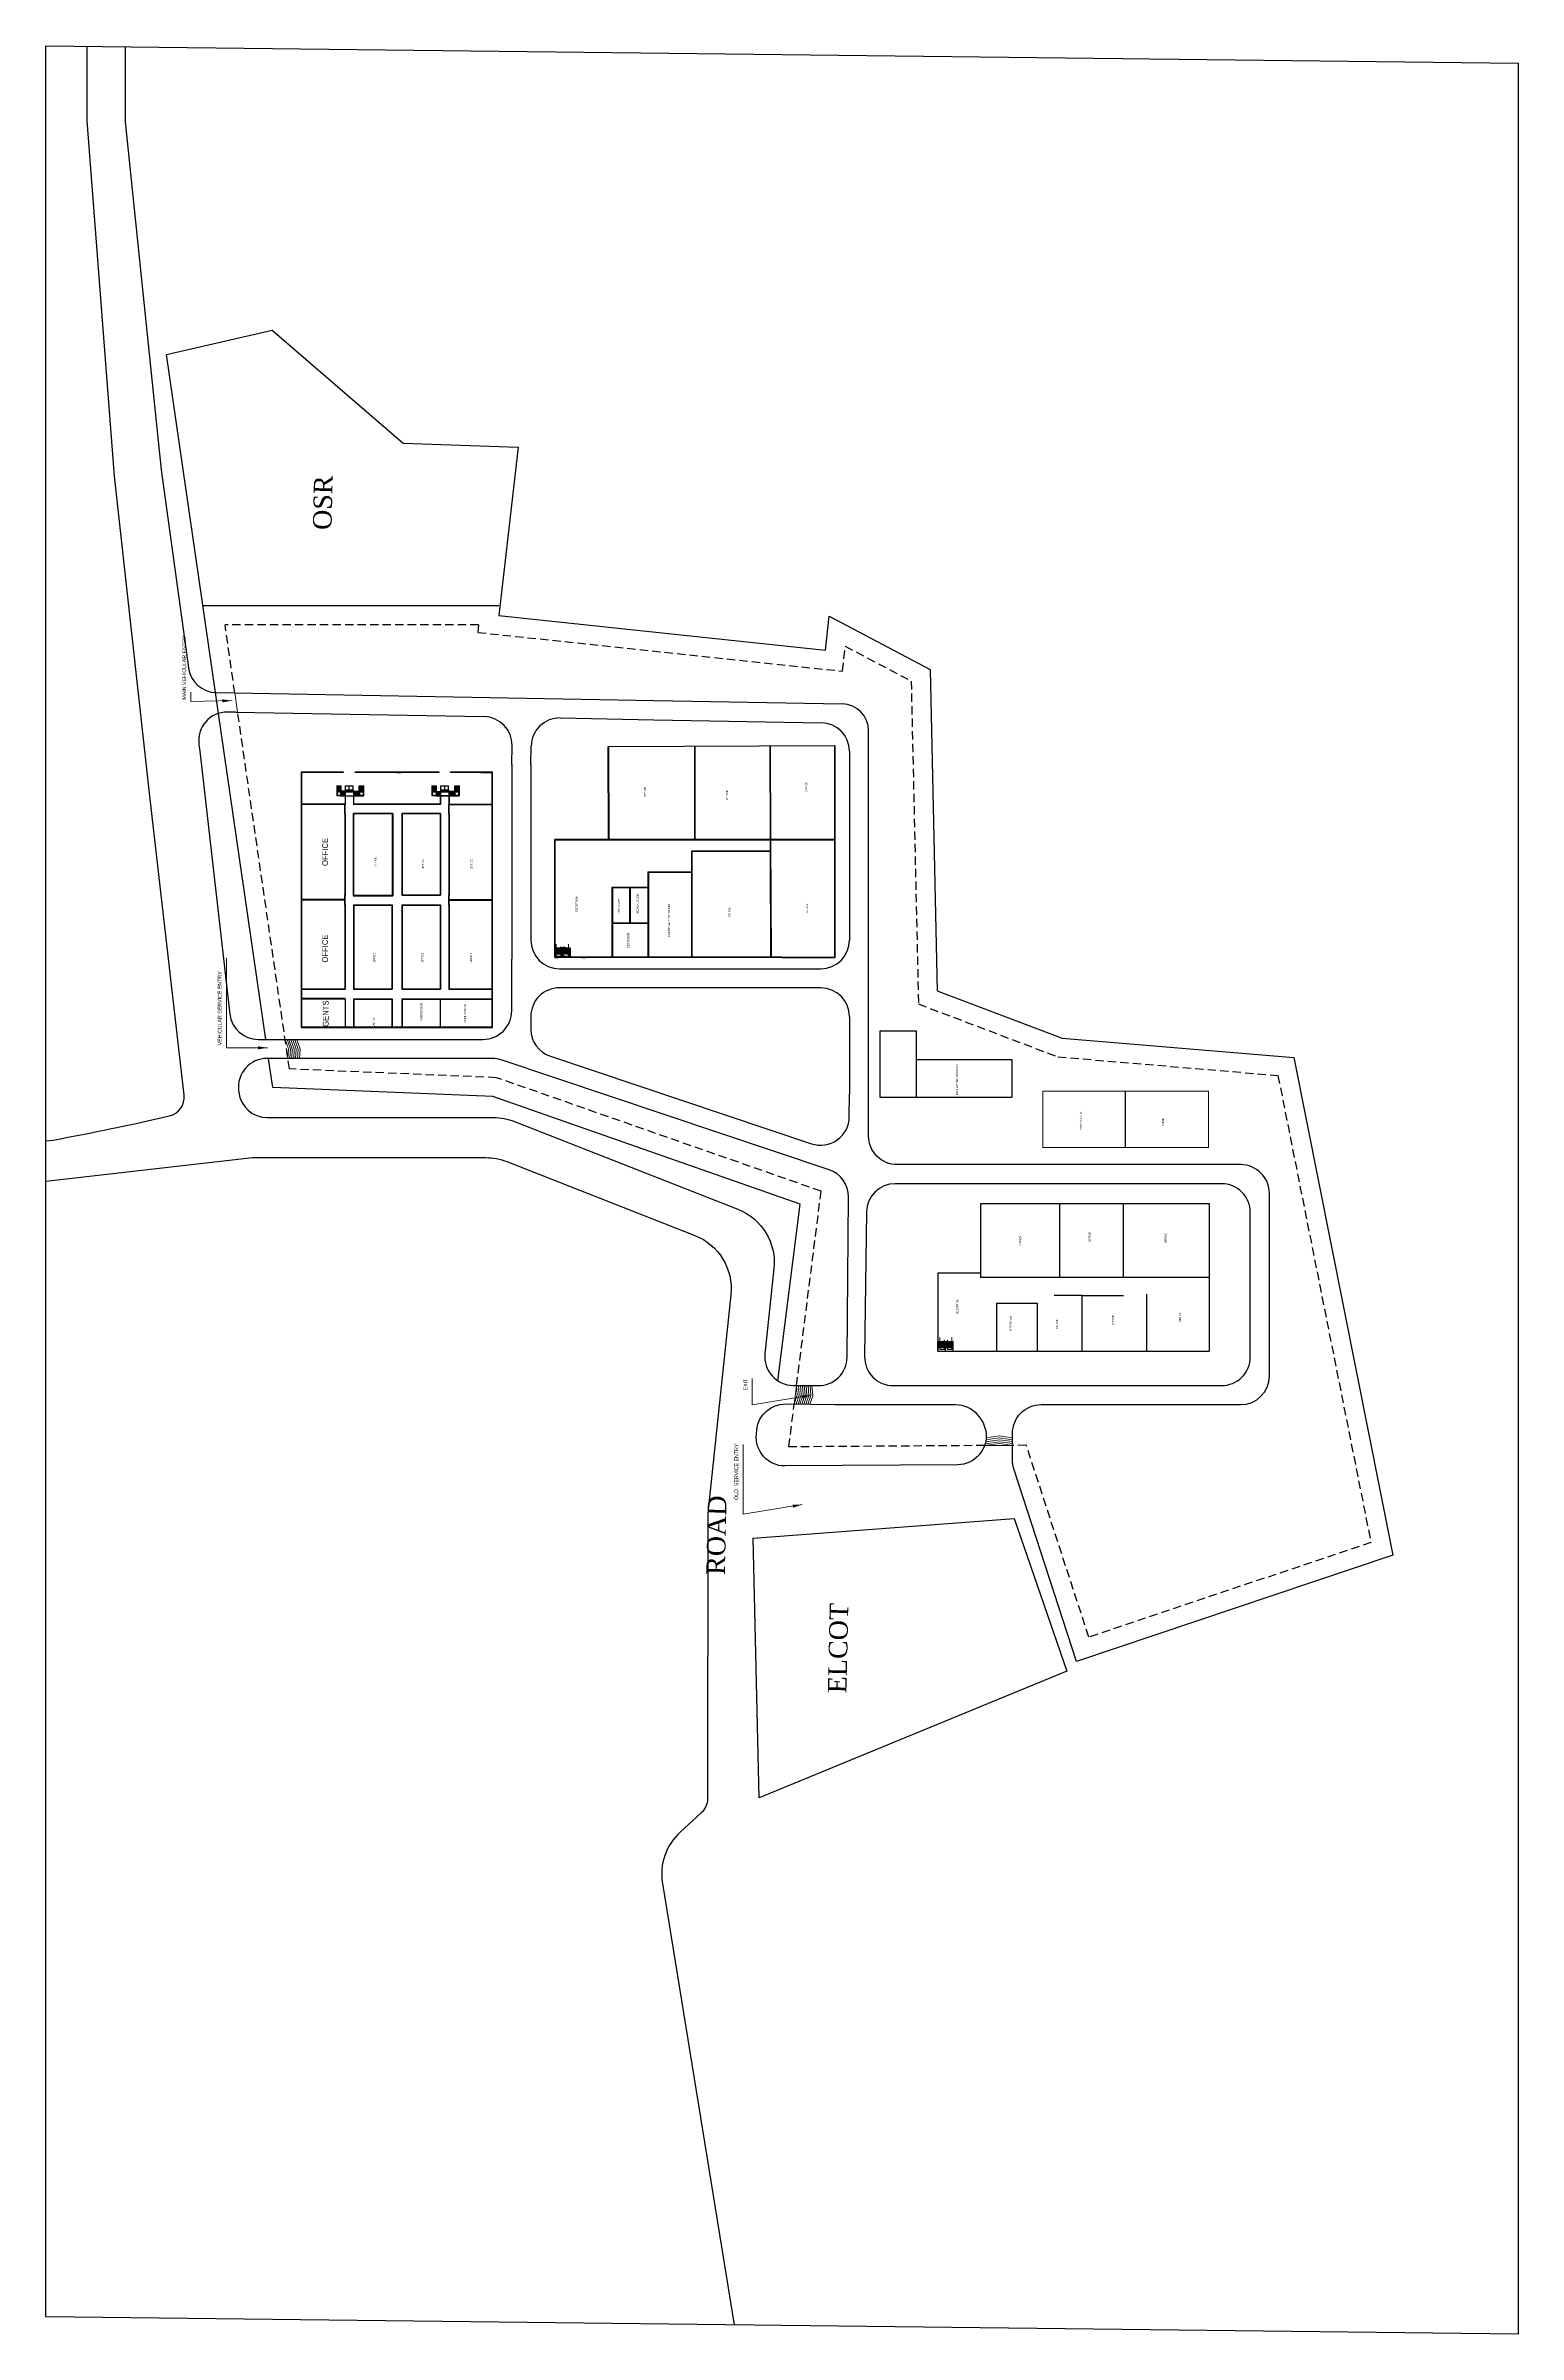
# Model space of a CAD drawing. Header units: metres. Extents: x -13 to 19722, y -15306 to 10704.
# Drawn here: x 18696 to 19468, y -13459 to -12260 of the extents above; entities that cross this region are included whole.
import ezdxf

# ---------------------------------------------------------------- set-up
doc = ezdxf.new("R2010")
doc.units = ezdxf.units.M
doc.header["$LTSCALE"] = 35
doc.header["$MEASUREMENT"] = 0
doc.linetypes.add('HIDDEN2', pattern=[0.1875, 0.125, -0.0625])
doc.layers.get('0').update_dxf_attribs({"linetype": 'CONTINUOUS'})
for name, color, linetype in [('brop', 252, 'CONTINUOUS'), ('hidden 1', 154, 'HIDDEN2'), ('text-1', 146, 'CONTINUOUS'), ('wall', 30, 'CONTINUOUS')]:
    doc.layers.add(name, color=color, linetype=linetype)
doc.layers.add('ELEVATION-1', color=150, linetype='CONTINUOUS', lineweight=25)
doc.layers.add('LEADER TEXT', color=146, linetype='CONTINUOUS', lineweight=20)
doc.styles.add('EURO', font='eurr____.ttf')
doc.styles.get("Standard").update_dxf_attribs({"font": 'times.ttf', "height": 8})
doc.dimstyles.new('Copy of S1', dxfattribs={"dimtxt": 6, "dimasz": 5, "dimexe": 4.001, "dimexo": 0.3, "dimgap": 2.5, "dimtad": 1, "dimdec": 0, "dimzin": 0, "dimdsep": 46, "dimlunit": 3, "dimtxsty": 'EURO', "dimblk": 'ARCHTICK', "dimcen": 0.09, "dimclrd": 166, "dimclre": 256, "dimclrt": 152, "dimadec": 0, "dimazin": 0, "dimtfac": 1, "dimtdec": 0, "dimtofl": 0, "dimtmove": 0, "dimatfit": 3, "dimfxl": 1, "dimfxlon": 1, "dimtolj": 1, "dimtzin": 0, "dimlwd": -1, "dimlwe": -1, "dimarcsym": 0})

# ---------------------------------------------------------------- blocks, each defined once
blk = doc.blocks.new('_ArchTick')
at = {"color": 0, "linetype": 'ByBlock', "const_width": 0.15}
blk.add_lwpolyline([(-0.5, -0.5), (0.5, 0.5)], dxfattribs=at)

msp = doc.modelspace()

# ---------------------------------------------------------------- linework, layer by layer
at = {"ltscale": 5}
for p, q in [((18786.9591, -12609.62329), (18785.37532, -12598.70444)), ((18965.06841, -12735.53536), (18965.06841, -12732.53536)), ((18965.29841, -12735.53536), (18965.29841, -12732.53536)), ((19133.52576, -12775.93745), (19152.51803, -12775.93745)), ((19133.52576, -12810.93745), (19133.52576, -12775.93745)), ((19152.51803, -12775.93745), (19152.51803, -12790.93745)), ((19152.51803, -12790.93745), (19202.51803, -12790.93745)), ((19152.51803, -12790.93745), (19152.51803, -12810.93745)), ((19202.51803, -12790.93745), (19202.51803, -12810.93745)), ((19202.51803, -12810.93745), (19133.52576, -12810.93745)), ((19262.21272, -12837.12676), (19262.21272, -12807.61428))]:
    msp.add_line(p, q, dxfattribs=at)
msp.add_lwpolyline([(18696.4431, -13449.82386), (18696.4431, -12259.78079), (19467.89476, -12268.92737), (19467.89476, -13458.97045)], close=True)
at = {"layer": 'brop'}
for p, q in [((19015.17409, -12602.9363), (19113.7763, -12604.70116)), ((18795.9792, -12608.90595), (18926.03463, -12611.29829)), ((18966.02787, -12612.03395), (19014.99216, -12612.93464)), ((19014.99513, -12612.93469), (19102.7942, -12614.5062)), ((18940.57564, -12636.38875), (18940.75622, -12626.57162)), ((18950.57395, -12636.57267), (18950.75453, -12626.75554)), ((18940.57479, -12636.48071), (18940.57479, -12738.43745)), ((18950.57479, -12636.48071), (18950.57479, -12728.43745)), ((19117.52576, -12629.5038), (19117.52576, -12728.43745)), ((18965.57479, -12743.43745), (19102.52576, -12743.43745)), ((19117.52576, -12768.43745), (19117.52576, -12809.10579))]:
    msp.add_line(p, q, dxfattribs=at)
for points in [[(18696.4431, -12833.66586), (18700.34342, -12833.2205, 0.0103628088), (18761.17392, -12820.56864, 0.3817505017), (18768.87062, -12809.68797), (18750.97544, -12652.96829), (18732.43987, -12485.39627), (18718.08237, -12299.09959), (18718.08237, -12260.27448)], [(18738.08237, -12260.27448), (18738.08237, -12299.64896), (18756.94029, -12482.05011), (18771.16814, -12585.75747, 0.3695858916), (18785.75306, -12598.71615), (19015.17607, -12602.93633)], [(18785.37532, -12598.70444), (18759.6887, -12421.6164), (18815.07721, -12408.75411), (18883.62408, -12468.01107), (18944.01793, -12470.11191), (18933.86703, -12558.29616), (19104.96274, -12576.48367), (19106.86291, -12558.60816), (19159.72418, -12586.60889), (19163.50904, -12754.94488), (19228.9587, -12779.75169), (19350.3701, -12790.02582), (19402.25308, -13050.75316), (19236.54542, -13106.37434), (19203.6683, -13005.47558, -0.078911646), (19202.93027, -13000.82842), (19202.93027, -12986.85768, -0.4142135624), (19217.93027, -12971.85768), (19322.51803, -12971.85768)], [(18795.9792, -12608.90595), (18791.54232, -12608.90595, 0.4547347458), (18776.68152, -12625.94473), (18777.16722, -12629.48499), (18792.8875, -12767.15772, 0.3812922388), (18807.79066, -12780.45598), (18925.57479, -12780.45598, 0.4142135624), (18940.57479, -12765.45598), (18940.57479, -12738.43745)], [(19337.51803, -12956.85768), (19337.51803, -12861.09361, 0.4142135624), (19322.51803, -12846.09361), (19142.52576, -12846.09361, -0.4142135624), (19127.52576, -12831.09361), (19127.52576, -12618.69892)], [(19102.52576, -12753.43745), (18965.57479, -12753.43745, 0.4142135624), (18950.57479, -12768.43745), (18950.57479, -12775.09855, 0.3224479561), (18960.81205, -12789.32234), (19097.65719, -12835.14397, 0.5095388273), (19117.41934, -12821.05378), (19117.52576, -12809.10579)], [(18930.25853, -12790.45598), (18812.3581, -12790.45598, 0.4479195234), (18797.45494, -12807.15772), (18797.56619, -12808.132, 0.3812922388), (18812.46935, -12821.43027), (18931.02689, -12821.43027, -0.0938106159), (18941.99127, -12823.50568), (19059.08223, -12869.48055, -0.3376147957), (19077.95028, -12900.57163), (19073.21351, -12945.19808, 0.4428702952), (19087.99611, -12961.78073), (19101.16423, -12961.89802, 0.4142135624), (19116.29724, -12947.03221), (19117.04473, -12863.11118, 0.3249079545), (19106.80806, -12848.75378), (18935.02127, -12791.23219)], [(18696.4431, -12854.80232), (18804.79321, -12842.43027), (18927.05186, -12842.43027, -0.0938106159), (18938.01624, -12844.50568), (19036.51032, -12883.17862, -0.3376147957), (19055.37836, -12914.2697), (19043.23645, -13028.66204), (19043.14435, -13178.38293, -0.2109139739), (19039.87771, -13185.77015), (19028.92262, -13195.74728, 0.2535249064), (19019.5111, -13222.73918), (19057.10656, -13454.10001)], [(19110.071, -12971.85768), (19173.14951, -12971.85768, -0.216785949), (19184.45754, -12977.0023, -0.060231174), (19187.48083, -12981.45433, -0.2954602338), (19185.88003, -12997.67985, -0.0066854987), (19185.57288, -12998.05483, -0.2196109218), (19174.19328, -13003.3952), (19083.74736, -13003.97618, -0.4474623699), (19068.7348, -12987.39324), (19068.99896, -12984.9045, -0.3876473375), (19084.12816, -12971.48926), (19110.071, -12971.85768, 0.007100116), (19110.49699, -12971.85768, -0.007100116)]]:
    msp.add_lwpolyline(points, format="xyb", dxfattribs=at)
msp.add_lwpolyline([(19312.51803, -12856.09361), (19141.50497, -12856.09361, 0.4100605699), (19126.50649, -12870.88062), (19125.43057, -12946.64468, 0.4183787864), (19140.42905, -12961.85768), (19312.51803, -12961.85768, 0.4142135624), (19327.51803, -12946.85768), (19327.51803, -12871.09361, 0.4142135624)], format="xyb", close=True, dxfattribs=at)
for centre, radius, start, end in [((18925.75876, -12626.29575, 0), 15, 358.94617556, 88.94617556), ((18965.75199, -12627.03142, 0), 15, 88.94617556, 178.94617556), ((19102.52576, -12629.5038), 15, 0, 88.97457988), ((19113.52576, -12618.69892), 14, 0, 88.97457988), ((18965.57479, -12728.43745), 15, 180, 270), ((19102.52576, -12728.43745), 15, 270, 0), ((19102.52576, -12768.43745), 15, 0, 90), ((18930.25853, -12805.45598), 15, 71.48724139, 90), ((19322.51803, -12956.85768), 15, 270, 0)]:
    msp.add_arc(centre, radius, start, end, dxfattribs=at)
at = {"layer": 'ELEVATION-1', "ltscale": 5}
for p, q in [((18857.92507, -12650.66505), (18849.13203, -12650.66505)), ((18850.90203, -12650.66505), (18850.90203, -12652.66505)), ((18853.46355, -12650.43505), (18851.13203, -12650.43505)), ((18851.20203, -12650.66505), (18851.20203, -12652.66505)), ((18851.50203, -12650.66505), (18851.50203, -12652.66505)), ((18851.80203, -12650.66505), (18851.80203, -12652.66505)), ((18852.10203, -12650.66505), (18852.10203, -12652.66505)), ((18852.40203, -12650.66505), (18852.40203, -12652.66505)), ((18852.70203, -12650.66505), (18852.70203, -12652.66505)), ((18853.00203, -12650.66505), (18853.00203, -12652.66505)), ((18853.30203, -12650.66505), (18853.30203, -12652.66505)), ((18853.30203, -12650.66505), (18857.62507, -12650.66505)), ((18853.46355, -12647.66505), (18857.46355, -12647.66505)), ((18853.46355, -12650.66505), (18853.46355, -12647.66505)), ((18853.46355, -12649.66505), (18857.46355, -12649.66505)), ((18853.46355, -12650.66505), (18855.46355, -12649.66505)), ((18855.46355, -12650.66505), (18853.46355, -12649.66505)), ((18855.46355, -12650.66505), (18855.46355, -12647.66505)), ((18855.46355, -12650.66505), (18857.46355, -12649.66505)), ((18857.46355, -12650.66505), (18855.46355, -12649.66505)), ((18857.46355, -12650.66505), (18857.46355, -12647.66505)), ((18857.92507, -12650.43505), (18857.46355, -12650.43505)), ((18857.62507, -12650.66505), (18857.62507, -12652.66505)), ((18857.92507, -12650.43505), (18860.69507, -12650.43505)), ((18857.92507, -12652.66505), (18857.92507, -12650.66505)), ((18857.92507, -12650.66505), (18860.92507, -12650.66505)), ((18858.22507, -12652.66505), (18858.22507, -12650.66505)), ((18858.52507, -12652.66505), (18858.52507, -12650.66505)), ((18858.82507, -12652.66505), (18858.82507, -12650.66505)), ((18859.12507, -12652.66505), (18859.12507, -12650.66505)), ((18859.42507, -12652.66505), (18859.42507, -12650.66505)), ((18859.72507, -12652.66505), (18859.72507, -12650.66505)), ((18860.02507, -12652.66505), (18860.02507, -12650.66505)), ((18860.32507, -12652.66505), (18860.32507, -12650.66505)), ((18860.62507, -12652.66505), (18860.62507, -12650.66505)), ((18860.92507, -12652.66505), (18860.92507, -12650.66505)), ((18907.92507, -12650.66505), (18898.90203, -12650.66505)), ((18900.90203, -12650.66505), (18900.90203, -12652.66505)), ((18901.20203, -12650.66505), (18901.20203, -12652.66505)), ((18901.50203, -12650.66505), (18901.50203, -12652.66505)), ((18901.80203, -12650.66505), (18901.80203, -12652.66505)), ((18902.10203, -12650.66505), (18902.10203, -12652.66505)), ((18902.40203, -12650.66505), (18902.40203, -12652.66505)), ((18902.63203, -12650.66505), (18902.63203, -12652.66505)), ((18902.70203, -12650.66505), (18902.70203, -12652.66505)), ((18903.00203, -12650.66505), (18903.00203, -12652.66505)), ((18903.30203, -12650.66505), (18903.30203, -12652.66505)), ((18903.30203, -12650.66505), (18907.62507, -12650.66505)), ((18903.46355, -12647.66505), (18907.46355, -12647.66505)), ((18903.46355, -12650.66505), (18903.46355, -12647.66505)), ((18903.46355, -12649.66505), (18907.46355, -12649.66505)), ((18903.46355, -12650.66505), (18905.46355, -12649.66505)), ((18905.46355, -12650.66505), (18903.46355, -12649.66505)), ((18905.46355, -12650.66505), (18905.46355, -12647.66505)), ((18905.46355, -12650.66505), (18907.46355, -12649.66505)), ((18906.46355, -12650.16505), (18905.46355, -12649.66505)), ((18907.46355, -12650.66505), (18906.46355, -12650.16505)), ((18907.46355, -12650.66505), (18907.46355, -12647.66505)), ((18907.92507, -12650.43505), (18907.46355, -12650.43505)), ((18907.62507, -12650.66505), (18907.62507, -12652.66505)), ((18907.92507, -12650.43505), (18910.69507, -12650.43505)), ((18907.92507, -12652.66505), (18907.92507, -12650.66505)), ((18907.92507, -12650.66505), (18910.92507, -12650.66505)), ((18908.22507, -12652.66505), (18908.22507, -12650.66505)), ((18908.52507, -12652.66505), (18908.52507, -12650.66505)), ((18908.82507, -12652.66505), (18908.82507, -12650.66505)), ((18909.12507, -12652.66505), (18909.12507, -12650.66505)), ((18909.42507, -12652.66505), (18909.42507, -12650.66505)), ((18909.72507, -12652.66505), (18909.72507, -12650.66505)), ((18910.02507, -12652.66505), (18910.02507, -12650.66505)), ((18910.32507, -12652.66505), (18910.32507, -12650.66505)), ((18910.62507, -12652.66505), (18910.62507, -12650.66505)), ((18910.92507, -12652.66505), (18910.92507, -12650.66505)), ((18850.90203, -12652.89505), (18848.90203, -12652.89505)), ((18850.90203, -12652.66505), (18849.13203, -12652.66505)), ((18850.90203, -12652.66505), (18853.30203, -12652.66505)), ((18850.90203, -12652.89505), (18863.15507, -12652.89505)), ((18857.62507, -12652.66505), (18862.92507, -12652.66505)), ((18862.92507, -12652.66505), (18860.92507, -12652.66505)), ((18900.90203, -12652.89505), (18898.67203, -12652.89505)), ((18900.90203, -12652.66505), (18898.90203, -12652.66505)), ((18900.90203, -12652.66505), (18912.92507, -12652.66505)), ((18900.90203, -12652.89505), (18903.07203, -12652.89505)), ((18903.30203, -12652.89505), (18907.62507, -12652.89505)), ((18907.85507, -12652.89505), (18913.15507, -12652.89505)), ((18912.92507, -12652.66505), (18910.92507, -12652.66505)), ((18965.06841, -12732.53536), (18967.06841, -12732.53536)), ((18965.06841, -12732.83536), (18967.06841, -12732.83536)), ((18965.06841, -12733.13536), (18967.06841, -12733.13536)), ((18965.06841, -12733.43536), (18967.06841, -12733.43536)), ((18965.06841, -12733.73536), (18967.06841, -12733.73536)), ((18965.06841, -12734.03536), (18967.06841, -12734.03536)), ((18965.06841, -12734.33536), (18967.06841, -12734.33536)), ((18965.06841, -12734.63536), (18967.06841, -12734.63536)), ((18965.06841, -12734.93536), (18967.06841, -12734.93536)), ((18965.06841, -12735.23536), (18967.06841, -12735.23536)), ((18969.06841, -12732.53536), (18967.06841, -12732.53536)), ((18969.06841, -12732.83536), (18967.06841, -12732.83536)), ((18969.06841, -12733.13536), (18967.06841, -12733.13536)), ((18969.06841, -12733.43536), (18967.06841, -12733.43536)), ((18969.06841, -12733.73536), (18967.06841, -12733.73536)), ((18969.06841, -12734.03536), (18967.06841, -12734.03536)), ((18969.06841, -12734.33536), (18967.06841, -12734.33536)), ((18969.06841, -12734.63536), (18967.06841, -12734.63536)), ((18969.06841, -12734.93536), (18967.06841, -12734.93536)), ((18969.06841, -12735.23536), (18967.06841, -12735.23536)), ((18965.06841, -12735.53536), (18967.06841, -12735.53536)), ((18969.06841, -12735.53536), (18967.06841, -12735.53536))]:
    msp.add_line(p, q, dxfattribs=at)
at = {"layer": 'hidden 1'}
msp.add_line((18923.22545, -12563.29616), (18790.344, -12563.29616), dxfattribs=at)
for points in [[(18795.50944, -12598.90764), (18790.344, -12563.29616)], [(18923.22545, -12563.29616), (18922.77909, -12567.17385), (19113.84967, -12587.48469), (19115.24439, -12574.36414), (19149.85859, -12592.69936), (19153.66305, -12761.90723), (19226.72211, -12789.59816), (19342.03065, -12799.35585), (19390.72779, -13044.07342), (19242.92776, -13093.68375), (19210.1741, -12993.16387), (19202.93027, -12993.2104)], [(19089.8104, -12961.79689), (19102.69271, -12860.03664), (18932.58299, -12800.51235), (18824.09262, -12795.96504), (18796.9597, -12608.90595)], [(19188.30137, -12993.30437), (19085.73832, -12993.96318), (19088.5754, -12971.55242)]]:
    msp.add_lwpolyline(points, dxfattribs=at)
at = {"layer": 'LEADER TEXT', "ltscale": 5}
for p, q in [((18796.9597, -12608.90595), (18795.50944, -12598.90764)), ((18963.85658, -12730.48656), (18963.85658, -12736.8084)), ((18966.26365, -12731.82679), (18966.12411, -12732.31624)), ((18966.26365, -12731.82679), (18966.26365, -12732.58628)), ((18966.26365, -12731.82679), (18966.41338, -12732.26083)), ((18966.26365, -12736.8084), (18966.26365, -12732.16806)), ((18967.87317, -12731.82679), (18967.72344, -12732.26083)), ((18967.87317, -12731.82679), (18968.01271, -12732.31624)), ((18967.87317, -12731.82679), (18967.87317, -12732.58628)), ((18967.87317, -12736.8084), (18967.87317, -12732.16806)), ((18970.28024, -12730.48656), (18970.28024, -12736.8084)), ((18963.85658, -12736.8084), (18966.26365, -12736.8084)), ((18970.28024, -12736.8084), (18967.87317, -12736.8084)), ((18823.5791, -12785.45843), (18821.84303, -12780.45598)), ((18824.5953, -12785.48758), (18822.85923, -12780.48514)), ((18825.60892, -12785.50928), (18823.87285, -12780.50683)), ((18826.62386, -12785.54016), (18824.88779, -12780.53771)), ((18827.63703, -12785.55879), (18825.90096, -12780.55635)), ((18828.64975, -12785.57437), (18826.91368, -12780.57193)), ((18829.66336, -12785.59607), (18827.92729, -12780.59362)), ((18823.29329, -12790.45429), (18823.5791, -12785.45843)), ((18824.30604, -12790.49096), (18824.59272, -12785.48013)), ((18825.32051, -12790.49769), (18825.60633, -12785.50182)), ((18826.33413, -12790.51938), (18826.61994, -12785.52352)), ((18827.34774, -12790.54108), (18827.63355, -12785.54522)), ((18828.36135, -12790.56278), (18828.64716, -12785.56691)), ((18829.37496, -12790.58448), (18829.66078, -12785.58861)), ((19218.79696, -12837.12676), (19218.79696, -12807.61428)), ((19305.62847, -12807.61428), (19218.79696, -12807.61428)), ((19305.62847, -12837.12676), (19305.62847, -12807.61428)), ((19218.79696, -12837.12676), (19305.62847, -12837.12676)), ((19164.79187, -12936.60879), (19164.79187, -12942.93063)), ((19167.19894, -12937.94903), (19167.0594, -12938.43847)), ((19167.19894, -12937.94903), (19167.19894, -12938.70852)), ((19167.19894, -12937.94903), (19167.34867, -12938.38307)), ((19167.19894, -12942.93063), (19167.19894, -12938.29029)), ((19168.80846, -12937.94903), (19168.65873, -12938.38307)), ((19168.80846, -12937.94903), (19168.948, -12938.43847)), ((19168.80846, -12937.94903), (19168.80846, -12938.70852)), ((19168.80846, -12942.93063), (19168.80846, -12938.29029)), ((19171.21553, -12936.60879), (19171.21553, -12942.93063)), ((19164.79187, -12942.93063), (19167.19894, -12942.93063)), ((19171.21553, -12942.93063), (19168.80846, -12942.93063)), ((19088.5754, -12971.55242), (19089.8104, -12961.79689)), ((19090.19941, -12966.68628), (19089.8104, -12961.79689)), ((19091.20592, -12966.69791), (19090.81724, -12961.80586)), ((19092.21243, -12966.70954), (19091.82409, -12961.81482)), ((19093.21894, -12966.72117), (19092.83094, -12961.82379)), ((19094.22544, -12966.7328), (19093.83778, -12961.83276)), ((19095.23834, -12966.85635), (19094.84161, -12961.8417)), ((19096.25124, -12966.9799), (19095.84545, -12961.85064)), ((19097.26414, -12967.10345), (19096.84928, -12961.85958)), ((19098.27704, -12967.227), (19097.85311, -12961.86853)), ((19090.19941, -12966.68628), (19088.5754, -12971.55242)), ((19091.20592, -12966.69791), (19089.58157, -12971.56671)), ((19092.21243, -12966.70954), (19090.58774, -12971.581)), ((19093.21894, -12966.72117), (19091.59392, -12971.59528)), ((19094.22544, -12966.7328), (19092.60009, -12971.60957)), ((19095.23834, -12966.85635), (19093.6492, -12971.62447)), ((19096.25124, -12966.9799), (19094.69831, -12971.63937)), ((19097.26414, -12967.10345), (19095.74742, -12971.65427)), ((19098.27704, -12967.227), (19096.79654, -12971.66917)), ((19188.30137, -12993.30437), (19196.04971, -12992.25458)), ((19188.30137, -12993.30437), (19202.93027, -12993.2104)), ((19188.61459, -12992.30234), (19196.04328, -12991.2546)), ((19188.85294, -12991.30078), (19196.03686, -12990.25462)), ((19189.02013, -12990.29969), (19196.0116, -12989.25476)), ((19189.11862, -12989.29904), (19196.02401, -12988.25466)), ((19202.89217, -12990.21058), (19196.0116, -12989.25476)), ((19202.90458, -12989.21048), (19196.02401, -12988.25466)), ((19202.91743, -12991.21044), (19196.03686, -12990.25462)), ((19202.92385, -12992.21042), (19196.04328, -12991.2546)), ((19202.93027, -12993.2104), (19196.04971, -12992.25458))]:
    msp.add_line(p, q, dxfattribs=at)
at = {"layer": 'wall'}
msp.add_line((18933.86703, -12553.29616), (18778.78885, -12553.29616), dxfattribs=at)
at = {"layer": 'wall', "ltscale": 5}
for p, q in [((18991.16043, -12626.92435), (19109.8228, -12626.47209)), ((18991.34661, -12675.77372), (18991.16043, -12626.92435)), ((18991.57661, -12675.77372), (18991.39043, -12626.92347)), ((19036.4456, -12675.77372), (19036.4456, -12626.75175)), ((19036.6756, -12675.77372), (19036.6756, -12626.75175)), ((19076.12094, -12675.77372), (19075.93353, -12626.60126)), ((19076.35095, -12675.77372), (19076.16353, -12626.60038)), ((19109.8228, -12675.77372), (19109.8228, -12626.47209)), ((19110.0528, -12737.53536), (19110.0528, -12626.47209)), ((18830.23355, -12640.43505), (18830.23355, -12774.16505)), ((18852.46355, -12640.43505), (18830.23355, -12640.43505)), ((18830.46355, -12640.66505), (18830.46355, -12774.16505)), ((18852.46355, -12640.66505), (18830.46355, -12640.66505)), ((18848.90203, -12647.66505), (18851.13203, -12647.66505)), ((18848.90203, -12647.66505), (18848.90203, -12652.89505)), ((18849.13203, -12647.66505), (18849.13203, -12652.66505)), ((18849.13203, -12647.96505), (18850.90203, -12647.96505)), ((18849.13203, -12648.26505), (18850.90203, -12648.26505)), ((18849.13203, -12648.56505), (18850.90203, -12648.56505)), ((18849.13203, -12648.86505), (18850.90203, -12648.86505)), ((18849.13203, -12649.16505), (18850.90203, -12649.16505)), ((18849.13203, -12649.46505), (18850.90203, -12649.46505)), ((18849.13203, -12649.76505), (18850.90203, -12649.76505)), ((18849.13203, -12650.06505), (18850.90203, -12650.06505)), ((18849.13203, -12650.36505), (18850.90203, -12650.36505)), ((18849.13203, -12650.66505), (18850.90203, -12650.66505)), ((18850.90203, -12650.66505), (18850.90203, -12647.66505)), ((18851.13203, -12650.43505), (18851.13203, -12647.66505)), ((18852.46355, -12640.66505), (18852.46355, -12640.43505)), ((18880.46355, -12640.43505), (18858.46355, -12640.43505)), ((18858.46355, -12640.66505), (18858.46355, -12640.43505)), ((18880.46355, -12640.66505), (18858.46355, -12640.66505)), ((18860.69507, -12647.66505), (18863.15507, -12647.66505)), ((18860.69507, -12650.43505), (18860.69507, -12647.66505)), ((18860.92507, -12650.66505), (18860.92507, -12647.66505)), ((18860.92507, -12647.96505), (18862.92507, -12647.96505)), ((18860.92507, -12648.26505), (18862.92507, -12648.26505)), ((18860.92507, -12648.56505), (18862.92507, -12648.56505)), ((18860.92507, -12648.86505), (18862.92507, -12648.86505)), ((18860.92507, -12649.16505), (18862.92507, -12649.16505)), ((18860.92507, -12649.46505), (18862.92507, -12649.46505)), ((18860.92507, -12649.76505), (18862.92507, -12649.76505)), ((18860.92507, -12650.06505), (18862.92507, -12650.06505)), ((18860.92507, -12650.36505), (18862.92507, -12650.36505)), ((18860.92507, -12650.66505), (18862.92507, -12650.66505)), ((18862.92507, -12652.66505), (18862.92507, -12647.66505)), ((18863.15507, -12652.89505), (18863.15507, -12647.66505)), ((18880.46355, -12640.66505), (18878.46355, -12640.66505)), ((18902.46355, -12640.43505), (18880.46355, -12640.43505)), ((18880.46355, -12640.66505), (18882.46355, -12640.66505)), ((18902.46355, -12640.66505), (18880.46355, -12640.66505)), ((18898.67203, -12647.66505), (18901.13203, -12647.66505)), ((18898.67203, -12647.66505), (18898.67203, -12652.89505)), ((18898.90203, -12647.66505), (18898.90203, -12652.66505)), ((18898.90203, -12647.96505), (18900.90203, -12647.96505)), ((18898.90203, -12648.26505), (18900.90203, -12648.26505)), ((18898.90203, -12648.56505), (18900.90203, -12648.56505)), ((18898.90203, -12648.86505), (18900.90203, -12648.86505)), ((18898.90203, -12649.16505), (18900.90203, -12649.16505)), ((18898.90203, -12649.46505), (18900.90203, -12649.46505)), ((18898.90203, -12649.76505), (18900.90203, -12649.76505)), ((18898.90203, -12650.06505), (18900.90203, -12650.06505)), ((18898.90203, -12650.36505), (18900.90203, -12650.36505)), ((18898.90203, -12650.66505), (18900.90203, -12650.66505)), ((18900.90203, -12650.66505), (18900.90203, -12647.66505)), ((18901.13203, -12650.43505), (18901.13203, -12647.66505)), ((18902.46355, -12640.66505), (18902.46355, -12640.43505)), ((18930.46355, -12640.43505), (18908.46355, -12640.43505)), ((18908.46355, -12640.66505), (18908.46355, -12640.43505)), ((18930.23355, -12640.66505), (18908.46355, -12640.66505)), ((18910.69507, -12647.66505), (18913.15507, -12647.66505)), ((18910.69507, -12650.66505), (18910.69507, -12647.66505)), ((18910.92507, -12650.66505), (18910.92507, -12647.66505)), ((18910.92507, -12647.96505), (18912.92507, -12647.96505)), ((18910.92507, -12648.26505), (18912.92507, -12648.26505)), ((18910.92507, -12648.56505), (18912.92507, -12648.56505)), ((18910.92507, -12648.86505), (18912.92507, -12648.86505)), ((18910.92507, -12649.16505), (18912.92507, -12649.16505)), ((18910.92507, -12649.46505), (18912.92507, -12649.46505)), ((18910.92507, -12649.76505), (18912.92507, -12649.76505)), ((18910.92507, -12650.06505), (18912.92507, -12650.06505)), ((18910.92507, -12650.36505), (18912.92507, -12650.36505)), ((18910.92507, -12650.66505), (18912.92507, -12650.66505)), ((18912.92507, -12652.66505), (18912.92507, -12647.66505)), ((18913.15507, -12652.89505), (18913.15507, -12647.66505)), ((18924.46355, -12640.43505), (18930.46355, -12640.43505)), ((18924.46355, -12640.66505), (18930.23355, -12640.66505)), ((18930.23355, -12657.15562), (18930.23355, -12640.66505)), ((18930.46355, -12774.16505), (18930.46355, -12640.43505)), ((18853.30203, -12657.16554), (18830.46355, -12657.16554)), ((18853.07203, -12657.39554), (18830.46355, -12657.39554)), ((18853.07203, -12662.39554), (18853.07203, -12657.39554)), ((18853.07203, -12662.39554), (18853.07203, -12704.91505)), ((18853.30203, -12652.89505), (18853.30203, -12657.39554)), ((18853.30203, -12662.39554), (18853.30203, -12657.39554)), ((18853.30203, -12662.39554), (18853.30203, -12704.91505)), ((18878.19355, -12662.10842), (18857.40655, -12662.15613)), ((18857.40655, -12662.15613), (18857.40655, -12705.14505)), ((18903.07203, -12657.0513), (18857.62454, -12657.15562)), ((18857.62507, -12652.89505), (18857.62507, -12657.38562)), ((18903.30203, -12657.28077), (18857.62507, -12657.38562)), ((18877.96355, -12662.33894), (18857.63655, -12662.3856)), ((18857.63655, -12662.3856), (18857.63655, -12704.91505)), ((18877.96355, -12662.33894), (18877.96355, -12704.91505)), ((18878.19355, -12662.10842), (18878.19355, -12705.14505)), ((18903.31298, -12662.05076), (18882.96302, -12662.09747)), ((18882.96355, -12662.09747), (18882.96355, -12704.91505)), ((18903.0835, -12662.28128), (18883.19355, -12662.32694)), ((18883.19355, -12662.32747), (18883.19355, -12704.68505)), ((18903.07203, -12652.89505), (18903.07203, -12657.0513)), ((18903.0835, -12662.28076), (18903.0835, -12704.68505)), ((18903.30203, -12652.89505), (18903.30203, -12657.28077)), ((18903.3135, -12662.05076), (18903.3135, -12704.91505)), ((18907.62507, -12652.89505), (18907.62507, -12657.38562)), ((18907.62507, -12662.38562), (18907.62507, -12657.38562)), ((18907.62507, -12662.38562), (18907.62507, -12704.91505)), ((18907.85507, -12652.89505), (18907.85507, -12657.15562)), ((18907.85507, -12657.15562), (18930.23355, -12657.15562)), ((18907.85507, -12657.38562), (18930.23355, -12657.38562)), ((18907.85507, -12662.38562), (18907.85507, -12657.38562)), ((18907.85507, -12662.38562), (18907.85507, -12704.91505)), ((18930.23355, -12707.18505), (18930.23355, -12657.38562)), ((18963.06841, -12737.53536), (18963.06841, -12675.77372)), ((18991.34749, -12675.77372), (18963.06841, -12675.77372)), ((18991.34749, -12676.00372), (18963.29841, -12676.00372)), ((18963.29841, -12737.30536), (18963.29841, -12676.00372)), ((19076.12182, -12676.00372), (18991.34749, -12676.00372)), ((19036.4456, -12675.77372), (18991.57661, -12675.77372)), ((19034.71082, -12681.77372), (19034.71082, -12692.58886)), ((19076.14469, -12681.77372), (19034.71082, -12681.77372)), ((19076.14469, -12682.00372), (19034.94082, -12682.00372)), ((19034.94082, -12682.00372), (19034.94082, -12737.30536)), ((19076.12094, -12675.77372), (19036.6756, -12675.77372)), ((19076.14381, -12681.77372), (19076.12182, -12676.00372)), ((19076.35546, -12737.30536), (19076.14469, -12682.00372)), ((19109.8228, -12675.77372), (19076.35095, -12675.77372)), ((19076.58546, -12737.30448), (19076.35182, -12676.00285)), ((19109.8228, -12676.00372), (19076.35182, -12676.00372)), ((19109.8228, -12737.30536), (19109.8228, -12676.00372)), ((19011.90982, -12692.58886), (19011.90982, -12700.83236)), ((19011.90982, -12692.58886), (19034.71082, -12692.58886)), ((19012.13982, -12692.81886), (19034.71082, -12692.81886)), ((19012.13982, -12692.81886), (19012.13982, -12737.30536)), ((19034.71082, -12692.81886), (19034.71082, -12737.30536)), ((18853.30203, -12707.18505), (18830.46355, -12707.18505)), ((18853.30203, -12707.41505), (18830.46355, -12707.41505)), ((18853.07203, -12709.91505), (18853.07203, -12704.91505)), ((18853.07203, -12709.91505), (18853.07203, -12754.16505)), ((18853.30203, -12709.91505), (18853.30203, -12704.91505)), ((18853.30203, -12709.91505), (18853.30203, -12754.16505)), ((18857.40655, -12705.14505), (18878.19355, -12705.14505)), ((18857.63655, -12704.91505), (18877.96355, -12704.91505)), ((18857.63655, -12709.91505), (18877.96355, -12709.91505)), ((18857.63655, -12709.91505), (18857.63655, -12754.16505)), ((18857.86655, -12710.14505), (18857.86655, -12753.93505)), ((18857.86655, -12710.14505), (18877.96355, -12710.14505)), ((18877.73355, -12709.91505), (18877.73355, -12754.16505)), ((18877.96355, -12709.91505), (18877.96355, -12754.16505)), ((18882.96355, -12704.91505), (18903.3135, -12704.91505)), ((18882.96355, -12709.91505), (18882.96355, -12754.16505)), ((18882.96355, -12709.91505), (18903.3135, -12709.91505)), ((18882.96355, -12710.14505), (18903.3135, -12710.14505)), ((18883.19355, -12704.68505), (18903.0835, -12704.68505)), ((18883.19355, -12709.91505), (18883.19355, -12754.16505)), ((18903.0835, -12709.91505), (18903.0835, -12754.16505)), ((18903.3135, -12709.91505), (18903.3135, -12754.16505)), ((18907.62507, -12709.91505), (18907.62507, -12704.91505)), ((18907.62507, -12707.18505), (18930.23355, -12707.18505)), ((18907.62507, -12707.41505), (18930.23355, -12707.41505)), ((18907.62507, -12709.91505), (18907.62507, -12754.16505)), ((18907.85507, -12709.91505), (18907.85507, -12704.91505)), ((18907.85507, -12709.91505), (18907.85507, -12754.16505)), ((18930.23355, -12753.93505), (18930.23355, -12707.41505)), ((18993.05517, -12700.83236), (18993.05517, -12737.30536)), ((19011.90982, -12700.83236), (18993.05517, -12700.83236)), ((18993.28517, -12701.06236), (18993.28517, -12719.29886)), ((19002.48249, -12701.06236), (18993.28517, -12701.06236)), ((19002.48249, -12719.29886), (19002.48249, -12701.06236)), ((19011.90982, -12701.06236), (19002.71249, -12701.06236)), ((19002.71249, -12719.29886), (19002.71249, -12701.06236)), ((19011.90982, -12701.06236), (19011.90982, -12719.29886)), ((18993.28517, -12719.29886), (19011.90982, -12719.29886)), ((18993.28517, -12719.52886), (19011.90982, -12719.52886)), ((18993.28517, -12719.52886), (18993.28517, -12737.30536)), ((19011.90982, -12719.52886), (19011.90982, -12737.30536)), ((18963.29841, -12732.53536), (18965.06841, -12732.53536)), ((18963.29841, -12732.83536), (18965.06841, -12732.83536)), ((18963.29841, -12733.13536), (18965.06841, -12733.13536)), ((18963.29841, -12733.43536), (18965.06841, -12733.43536)), ((18963.29841, -12733.73536), (18965.06841, -12733.73536)), ((18963.29841, -12734.03536), (18965.06841, -12734.03536)), ((18963.29841, -12734.33536), (18965.06841, -12734.33536)), ((18963.29841, -12734.63536), (18965.06841, -12734.63536)), ((18963.29841, -12734.93536), (18965.06841, -12734.93536)), ((18963.29841, -12735.23536), (18965.06841, -12735.23536)), ((18967.06841, -12737.30536), (18967.06841, -12732.53536)), ((18967.29841, -12737.30536), (18967.29841, -12732.53536)), ((18969.06841, -12735.53536), (18969.06841, -12732.53536)), ((18969.06841, -12732.53536), (18971.06841, -12732.53536)), ((18969.06841, -12732.83536), (18971.06841, -12732.83536)), ((18969.06841, -12733.13536), (18971.06841, -12733.13536)), ((18969.06841, -12733.43536), (18971.06841, -12733.43536)), ((18969.06841, -12733.73536), (18971.06841, -12733.73536)), ((18969.06841, -12734.03536), (18971.06841, -12734.03536)), ((18969.06841, -12734.33536), (18971.06841, -12734.33536)), ((18969.06841, -12734.63536), (18971.06841, -12734.63536)), ((18969.06841, -12734.93536), (18971.06841, -12734.93536)), ((18969.06841, -12735.23536), (18971.06841, -12735.23536)), ((18969.29841, -12735.53536), (18969.29841, -12732.53536)), ((18971.06841, -12737.30536), (18971.06841, -12732.53536)), ((18971.29841, -12737.30536), (18971.29841, -12732.53536)), ((18995.46318, -12737.53536), (18963.06841, -12737.53536)), ((18963.06841, -12737.53536), (18965.06841, -12737.53536)), ((18963.29841, -12735.53536), (18965.06841, -12735.53536)), ((18967.06841, -12737.30536), (18963.29841, -12737.30536)), ((18971.06841, -12737.30536), (18967.29841, -12737.30536)), ((18969.06841, -12735.53536), (18971.06841, -12735.53536)), ((18993.05517, -12737.30536), (18971.29841, -12737.30536)), ((18977.2658, -12737.53536), (18979.2658, -12737.53536)), ((18995.46318, -12737.30536), (18993.28517, -12737.30536)), ((19011.90982, -12737.30536), (18995.46318, -12737.30536)), ((19082.34153, -12737.53536), (18995.46318, -12737.53536)), ((19034.71082, -12737.30536), (19012.13982, -12737.30536)), ((19076.35546, -12737.30536), (19034.94082, -12737.30536)), ((19076.35546, -12737.30536), (19076.35182, -12737.30536)), ((19082.34153, -12737.30536), (19076.58546, -12737.30536)), ((19082.34153, -12737.30536), (19109.8228, -12737.30536)), ((19082.34153, -12737.53536), (19110.0528, -12737.53536)), ((18830.46355, -12753.93505), (18853.30203, -12753.93505)), ((18830.46355, -12754.16505), (18853.30203, -12754.16505)), ((18830.46355, -12758.93505), (18853.30203, -12758.93505)), ((18830.46355, -12759.16505), (18853.30203, -12759.16505)), ((18853.30203, -12759.16505), (18853.30203, -12774.16505)), ((18857.63655, -12754.16505), (18877.96355, -12754.16505)), ((18857.63655, -12759.16505), (18877.96355, -12759.16505)), ((18857.63655, -12759.16505), (18857.63655, -12774.16505)), ((18857.86655, -12753.93505), (18877.96355, -12753.93505)), ((18877.96355, -12759.16505), (18877.96355, -12773.93505)), ((18882.96355, -12753.93505), (18903.3135, -12753.93505)), ((18882.96355, -12754.16505), (18903.3135, -12754.16505)), ((18882.96355, -12759.16505), (18903.3135, -12759.16505)), ((18882.96355, -12759.16505), (18882.96355, -12773.93505)), ((18903.3135, -12759.16505), (18930.23355, -12759.16505)), ((18907.62507, -12753.93505), (18930.23355, -12753.93505)), ((18907.62507, -12754.16505), (18930.23355, -12754.16505)), ((18930.23355, -12759.16505), (18930.23355, -12754.16505)), ((18930.46355, -12774.16505), (18930.46355, -12759.16505)), ((18857.86655, -12759.39505), (18877.73355, -12759.39505)), ((18857.86655, -12759.39505), (18857.86655, -12774.16505)), ((18877.73355, -12759.39505), (18877.73355, -12773.93505)), ((18883.19355, -12759.39505), (18903.3135, -12759.39505)), ((18883.19355, -12759.39505), (18883.19355, -12773.93505)), ((18903.3135, -12759.39505), (18930.23355, -12759.39505)), ((18903.3135, -12773.93505), (18903.3135, -12759.39505)), ((18930.23355, -12773.93505), (18930.23355, -12759.39505)), ((18830.46355, -12773.93505), (18877.73355, -12773.93505)), ((18830.46355, -12774.16505), (18930.46355, -12774.16505)), ((18877.96355, -12773.93505), (18882.96355, -12773.93505)), ((18883.19355, -12773.93505), (18930.23355, -12773.93505)), ((19306.21954, -12866.62886), (19186.16664, -12866.62886)), ((19186.16664, -12866.62886), (19186.16664, -12905.14773)), ((19227.81005, -12905.14773), (19227.81005, -12866.62886)), ((19260.92324, -12866.62886), (19260.92324, -12905.14773)), ((19306.21954, -12943.66661), (19306.21954, -12866.62886)), ((19186.16664, -12902.93562), (19163.89507, -12902.93562)), ((19163.89507, -12902.93562), (19163.89507, -12943.83175)), ((19306.21954, -12905.14773), (19186.16664, -12905.14773)), ((19239.51829, -12914.69999), (19224.77597, -12914.69999)), ((19239.51829, -12943.83175), (19239.51829, -12914.69999)), ((19239.51829, -12914.69999), (19261.13739, -12914.69999)), ((19273.24408, -12943.83175), (19273.24408, -12914.02682)), ((19194.70824, -12943.83175), (19194.70824, -12918.5963)), ((19194.70824, -12918.5963), (19215.84436, -12918.5963)), ((19215.84436, -12918.5963), (19215.84436, -12943.83175)), ((19163.89507, -12938.83175), (19167.89507, -12938.83175)), ((19163.89507, -12943.83175), (19163.89507, -12938.83175)), ((19163.89507, -12939.13175), (19167.89507, -12939.13175)), ((19165.89507, -12941.83175), (19165.89507, -12938.83175)), ((19167.89507, -12943.83175), (19167.89507, -12938.83175)), ((19167.89507, -12938.83175), (19171.89507, -12938.83175)), ((19167.89507, -12939.13175), (19171.89507, -12939.13175)), ((19169.89507, -12941.83175), (19169.89507, -12938.83175)), ((19171.89507, -12943.83175), (19171.89507, -12938.83175)), ((19163.89507, -12939.43175), (19167.89507, -12939.43175)), ((19163.89507, -12939.73175), (19167.89507, -12939.73175)), ((19163.89507, -12940.03175), (19167.89507, -12940.03175)), ((19163.89507, -12940.33175), (19167.89507, -12940.33175)), ((19163.89507, -12940.63175), (19167.89507, -12940.63175)), ((19163.89507, -12940.93175), (19167.89507, -12940.93175)), ((19163.89507, -12941.23175), (19167.89507, -12941.23175)), ((19163.89507, -12941.53175), (19167.89507, -12941.53175)), ((19163.89507, -12941.83175), (19167.89507, -12941.83175)), ((19163.89507, -12943.83175), (19306.21954, -12943.83175)), ((19163.89507, -12943.83175), (19165.89507, -12943.83175)), ((19167.89507, -12939.43175), (19171.89507, -12939.43175)), ((19167.89507, -12939.73175), (19171.89507, -12939.73175)), ((19167.89507, -12940.03175), (19171.89507, -12940.03175)), ((19167.89507, -12940.33175), (19171.89507, -12940.33175)), ((19167.89507, -12940.63175), (19171.89507, -12940.63175)), ((19167.89507, -12940.93175), (19171.89507, -12940.93175)), ((19167.89507, -12941.23175), (19171.89507, -12941.23175)), ((19167.89507, -12941.53175), (19171.89507, -12941.53175)), ((19167.89507, -12941.83175), (19171.89507, -12941.83175))]:
    msp.add_line(p, q, dxfattribs=at)
at = {"layer": 'wall'}
for points in [[(18811.73838, -12780.45598), (18786.9591, -12609.62329)], [(19080.03296, -12959.40838), (19091.75615, -12866.80429), (18930.68121, -12810.44142), (18815.38682, -12805.60892), (18813.18888, -12790.45598)], [(19070.13291, -13177.91682), (19067.02449, -13041.81642), (19203.78518, -13031.55897), (19231.38845, -13111.57221), (19070.13291, -13177.91682)]]:
    msp.add_lwpolyline(points, dxfattribs=at)

# ---------------------------------------------------------------- texts
for s, p in [('OSR', (18846.09805, -12513.57108)), ('ROAD', (19052.20542, -13061.15843)), ('ELCOT', (19115.88712, -13123.18436))]:
    msp.add_text(s, height=9.724925, rotation=88.72790625).set_placement(p)
at = {"layer": 'LEADER TEXT', "color": 152, "ltscale": 5, "char_height": 2, "attachment_point": 7, "rotation": 90, "style": 'EURO'}
for s, insert in [('\\A1;\\PMAIN VEHICULAR ENTRY', (18770.01803, -12602.43745)), ('\\A1; VEHICULAR SERVICE ENTRY', (18788.59497, -12784.36144)), ('EXIT', (19064.01803, -12964.43745)), ('OLD  SERVICE ENTRY', (19059.26514, -13021.7568))]:
    msp.add_mtext(s, dxfattribs=dict(at, insert=insert))
at = {"layer": 'text-1', "ltscale": 5, "style": 'EURO'}
for s, height, p in [('OFFICE', 1, (19010.85548, -12653.43442)), ('OFFICE', 1, (19053.82925, -12655.02073)), ('OFFICE', 1, (19095.4715, -12650.64902)), ('OFFICE', 3, (18844.26673, -12689.59058)), ('OFFICE', 1, (18920.0458, -12691.13965)), ('RECEPTION\\', 1, (18975.06052, -12713.82524)), ('CHILDCARE', 1, (18997.18967, -12714.56252)), ('MEDICAL ROOM', 1, (19007.07852, -12714.72805)), ('PANTRY AND EXIT ROOM', 1, (19023.52448, -12726.67306)), ('OFFICE', 1, (19095.87113, -12714.24448)), ('OFFICE', 1, (19055.02375, -12716.38974)), ('OFFICE', 3, (18844.26673, -12740.20543)), ('OFFICE', 1, (18869.10767, -12740.20543)), ('OFFICE', 1, (18894.20401, -12740.20543)), ('OFFICE', 1, (18919.78451, -12740.20543)), ('RESTROOM', 1, (19002.16106, -12732.64672)), ('GENTS', 3, (18844.6134, -12773.87519)), ('LADIES', 1, (18868.66999, -12773.87519)), ('CONFERENCE', 1, (18893.67115, -12770.87909)), ('CONFERENCE', 1, (18916.52983, -12771.57425)), ('RAIN WATER  STORAGE', 1, (19174.39944, -12809.64894)), ('FIRE STATION', 1, (19239.21532, -12827.68128)), ('ADMIN ', 1, (19282.32094, -12825.90456)), ('OFFICE', 1, (19291.18747, -12928.6844))]:
    msp.add_text(s, height=height, rotation=90, dxfattribs=at).set_placement(p)
at = {"layer": 'wall', "ltscale": 5, "style": 'EURO'}
for s, p in [('OFFICE', (18869.54801, -12689.80397)), ('OFFICE', (18894.57047, -12691.13965)), ('OFFICE', (19207.59903, -12888.39995)), ('OFFICE', (19243.84195, -12886.53304)), ('OFFICE', (19283.67977, -12887.23623)), ('RECEPTION', (19174.5486, -12924.55333)), ('RESTROOM', (19202.53402, -12933.04845)), ('OFFICE', (19256.04722, -12930.15984)), ('OFFICE', (19226.69023, -12932.26853))]:
    msp.add_text(s, height=1, rotation=90, dxfattribs=at).set_placement(p)

# ---------------------------------------------------------------- leaders
at = {"layer": 'LEADER TEXT', "ltscale": 5}
msp.add_leader([(18794.01803, -12602.93745), (18772.51803, -12603.43745), (18772.51803, -12598.43745)], dimstyle='Copy of S1', override={"dimdec": 1, "dimlunit": 2, "dimse1": 1, "dimse2": 1, "dimtdec": 1}, dxfattribs=at)
at = {"layer": 'LEADER TEXT', "color": 152, "ltscale": 5, "annotation_type": 0, "has_hookline": 1, "hookline_direction": 0, "horizontal_direction": (0, 1, 0)}
for points, text_width in [([(18812.59497, -12784.86144), (18791.09497, -12784.93745), (18791.09497, -12779.93745)], 39.56535), ([(19097.51803, -12966.93745), (19066.51803, -12971.93745), (19066.51803, -12966.93745)], 6.32012), ([(19092.76514, -13024.2568), (19061.76514, -13029.2568), (19061.76514, -13024.2568)], 28.93979)]:
    msp.add_leader(points, dimstyle='Copy of S1', override={"dimdec": 1, "dimlunit": 2, "dimse1": 1, "dimse2": 1, "dimtdec": 1}, dxfattribs=dict(at, text_width=text_width))

doc.saveas('drawing.dxf')
